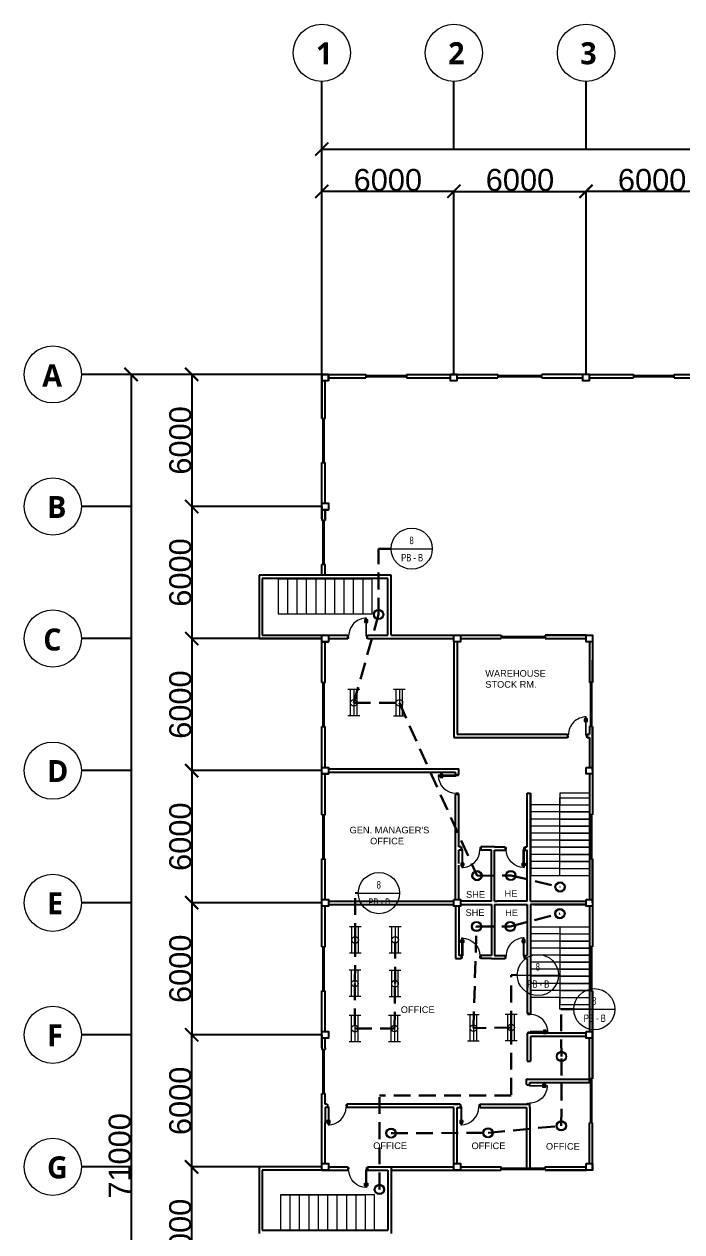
# Model space of a CAD drawing. Header units: millimetres. Extents: x 3339 to 2017737, y 4955 to 2748989.
# Drawn here: x 1288515 to 1318379, y 1398332 to 1453191 of the extents above; entities that cross this region are included whole.
import ezdxf

# ---------------------------------------------------------------- set-up
doc = ezdxf.new("R2010")
doc.units = ezdxf.units.MM
doc.header["$LTSCALE"] = 30
doc.linetypes.add('DASHEDX2', pattern=[38.1, 25.4, -12.7])
for name, color, linetype, lineweight in [('A-DETL-GENF', 92, 'Continuous', 13), ('A-DOOR', 31, 'Continuous', 13), ('A_Dimension', 3, 'Continuous', 5), ('LIGHTING', 3, 'Continuous', 5), ('P. LINES', 151, 'DASHEDX2', 30), ('S-GRID-IDEN', 1, 'Continuous', 13), ('STAIR', 1, 'Continuous', 5)]:
    doc.layers.add(name, color=color, linetype=linetype, lineweight=lineweight)
doc.layers.add('POSTE', color=50, linetype='Continuous')
doc.styles.add('Arial Narrow', font='ARIALN.TTF', dxfattribs={"height": 200})
doc.styles.add('Arial Narrow_1', font='ARIALN.TTF', dxfattribs={"height": 450})
doc.styles.get("Standard").update_dxf_attribs({"font": 'arial.ttf'})
doc.styles.add('style1', font='arial.ttf', dxfattribs={"height": 100})
doc.dimstyles.new('ISO-25', dxfattribs={"dimtxt": 1000, "dimasz": 600, "dimexe": 1.25, "dimexo": 0.625, "dimtad": 1, "dimtxsty": 'Standard', "dimblk": 'ARCHTICK', "dimcen": 2.5, "dimclrd": 4, "dimadec": 0, "dimazin": 0, "dimtfac": 1, "dimtmove": 0, "dimatfit": 3, "dimfxl": 1, "dimarcsym": 0})

# ---------------------------------------------------------------- blocks, each defined once
blk = doc.blocks.new('POSTE')
for p, q in [((300, 300), (0, 300)), ((300, 0), (300, 300)), ((300, 0), (300, 0))]:
    blk.add_line(p, q)
blk.add_lwpolyline([(300, 0), (0, 0), (0, 300)])
blk = doc.blocks.new('POSTE 1')
blk.add_blockref('POSTE', (0, -30))
blk = doc.blocks.new('Poste 2')
at = {"layer": 'POSTE'}
blk.add_lwpolyline([(-300, 0), (0, 0), (0, -300), (-300, -300)], close=True, dxfattribs=at)
blk = doc.blocks.new('Poste 3')
at = {"layer": 'POSTE'}
blk.add_lwpolyline([(0, 0), (300, 0), (300, -300), (0, -300)], close=True, dxfattribs=at)
blk = doc.blocks.new('POSTE bot left')
at = {"layer": 'POSTE'}
blk.add_lwpolyline([(0, 300), (300, 300), (300, 0), (0, 0)], close=True, dxfattribs=at)
blk = doc.blocks.new('D4')
at = {"layer": 'A-DETL-GENF'}
for p, q in [((-1072, -29), (-1072, -112)), ((-1052, -29), (-1072, -29)), ((-1060, -41), (-1072, -30)), ((-1072, -112), (-1060, -112)), ((-1059, -112), (-1072, -112)), ((-1072, -112), (-1072, -150)), ((-1072, -150), (-1059, -150)), ((-1060, -112), (-1060, -41)), ((-1060, -41), (-1052, -41)), ((-1059, -150), (-1059, -112)), ((-1059, -115), (-1059, -147)), ((-1027, -115), (-1059, -115)), ((-1059, -147), (-1027, -147)), ((-1052, -41), (-1052, -29)), ((-1021, -74), (-1027, -80)), ((-1027, -80), (-1027, -182)), ((-1027, -147), (-1027, -115)), ((-1027, -182), (-1021, -188)), ((-1021, -188), (-1021, -74)), ((-974, -80), (-981, -74)), ((-981, -74), (-981, -188)), ((-981, -188), (-974, -182)), ((-974, -182), (-974, -80)), ((-943, -115), (-974, -115)), ((-974, -115), (-974, -147)), ((-974, -147), (-943, -147)), ((-930, -29), (-949, -29)), ((-949, -29), (-949, -41)), ((-949, -41), (-941, -41)), ((-943, -112), (-943, -150)), ((-930, -112), (-943, -112)), ((-943, -147), (-943, -115)), ((-943, -150), (-930, -150)), ((-941, -41), (-930, -30)), ((-941, -41), (-941, -112)), ((-941, -112), (-930, -112)), ((-930, -112), (-930, -29)), ((-930, -150), (-930, -112))]:
    blk.add_line(p, q, dxfattribs=at)
at = {"layer": 'A-DOOR', "lineweight": 18}
for p, q in [((-1059, 683), (-1024, 683)), ((-1014, 683), (-1059, 683)), ((-1059, 683), (-1059, 583)), ((-1059, 583), (-1024, 583)), ((-1024, 583), (-1024, 626)), ((-1024, 626), (-1014, 626)), ((-981, 583), (-1021, 583)), ((-1021, 583), (-1021, -231)), ((-1014, 626), (-1014, 683)), ((-981, -231), (-981, 583)), ((-169, 683), (-214, 683)), ((-214, 683), (-214, 626)), ((-214, 626), (-204, 626)), ((-204, 683), (-169, 683)), ((-204, 626), (-204, 583)), ((-204, 583), (-169, 583)), ((-169, 583), (-169, 683)), ((-1021, -231), (-981, -231))]:
    blk.add_line(p, q, dxfattribs=at)
at = {"layer": 'A-DOOR'}
blk.add_arc((-1021, 583), 814, 270, 0, dxfattribs=at)
blk = doc.blocks.new('Pintuan')
at = {"layer": 'A-DOOR', "rotation": 270}
blk.add_blockref('D4', (-626, -1014), dxfattribs=at)
blk = doc.blocks.new('POSTE.COM')
at = {"layer": 'POSTE'}
blk.add_lwpolyline([(-300, 300), (0, 300), (0, 0), (-300, 0)], close=True, dxfattribs=at)
blk = doc.blocks.new('WW1')
at = {"layer": 'STAIR'}
for p, q in [((-3000, 0), (-3000, -8000)), ((0, 0), (-3000, 0)), ((0, -8000), (0, 0)), ((-3000, -1600), (-3000, -800)), ((-3000, -800), (0, -800)), ((0, -1600), (0, -800)), ((-3000, -2400), (-3000, -1600)), ((-3000, -1600), (0, -1600)), ((0, -2400), (0, -1600)), ((-3000, -3200), (-3000, -2400)), ((-3000, -2400), (0, -2400)), ((0, -3200), (0, -2400)), ((-3000, -4000), (-3000, -3200)), ((-3000, -3200), (0, -3200)), ((-3000, -4800), (-3000, -4000)), ((-3000, -4000), (0, -4000)), ((0, -4000), (0, -3200)), ((0, -4800), (0, -4000)), ((-3000, -5600), (-3000, -4800)), ((-3000, -4800), (0, -4800)), ((0, -5600), (0, -4800)), ((-3000, -6400), (-3000, -5600)), ((-3000, -5600), (0, -5600)), ((0, -6400), (0, -5600)), ((-3000, -7200), (-3000, -6400)), ((-3000, -6400), (0, -6400)), ((0, -7200), (0, -6400)), ((-3000, -8000), (-3000, -7200)), ((-3000, -7200), (0, -7200)), ((-3000, -8000), (0, -8000)), ((0, -8000), (0, -7200))]:
    blk.add_line(p, q, dxfattribs=at)
blk = doc.blocks.new('S2')
at = {"layer": 'STAIR'}
for p, q in [((0, 0), (-1250, 0)), ((-1250, 0), (-1250, -500)), ((0, -3500), (0, 0)), ((-2500, -500), (-2500, -3500)), ((-1250, -500), (-2500, -500)), ((-1250, -500), (-1250, -200)), ((-1250, -200), (0, -200)), ((-1250, -3500), (-1250, -500)), ((-1250, -800), (-1250, -500)), ((-1250, -500), (0, -500)), ((-1250, -800), (-2500, -800)), ((-1250, -1100), (-1250, -800)), ((-1250, -800), (0, -800)), ((0, -800), (-1250, -800)), ((-1250, -1100), (-2500, -1100)), ((-1250, -1400), (-2500, -1400)), ((-1250, -1400), (-1250, -1100)), ((-1250, -1100), (0, -1100)), ((0, -1100), (-1250, -1100)), ((-1250, -1700), (-1250, -1400)), ((-1250, -1400), (0, -1400)), ((0, -1400), (-1250, -1400)), ((-1250, -1700), (-2500, -1700)), ((-1250, -2000), (-2500, -2000)), ((-1250, -2000), (-1250, -1700)), ((-1250, -1700), (0, -1700)), ((0, -1700), (-1250, -1700)), ((-1250, -2300), (-1250, -2000)), ((-1250, -2000), (0, -2000)), ((0, -2000), (-1250, -2000)), ((-1250, -2300), (-2500, -2300)), ((-1250, -2600), (-1250, -2300)), ((-1250, -2300), (0, -2300)), ((0, -2300), (-1250, -2300)), ((-1250, -2600), (-2500, -2600)), ((-1250, -2900), (-2500, -2900)), ((-1250, -2900), (-1250, -2600)), ((-1250, -2600), (0, -2600)), ((0, -2600), (-1250, -2600)), ((-1250, -3200), (-1250, -2900)), ((-1250, -2900), (0, -2900)), ((0, -2900), (-1250, -2900)), ((-1250, -3200), (-2500, -3200)), ((-2500, -3500), (-1250, -3500)), ((-1250, -3500), (-1250, -3200)), ((-1250, -3200), (0, -3200)), ((-1250, -3500), (0, -3500))]:
    blk.add_line(p, q, dxfattribs=at)
blk = doc.blocks.new('_ArchTick')
at = {"color": 0, "linetype": 'ByBlock', "const_width": 0.15}
blk.add_lwpolyline([(-0.5, -0.5), (0.5, 0.5)], dxfattribs=at)
blk = doc.blocks.new('*D116')
at = {"color": 0, "lineweight": -2, "transparency": 16777216}
for p, q in [((1308029, 1437433), (1308029, 1445599)), ((1314029, 1437283), (1314029, 1445599))]:
    blk.add_line(p, q, dxfattribs=at)
at = {"color": 4, "lineweight": -2, "transparency": 16777216}
blk.add_line((1308029, 1445597), (1314029, 1445597), dxfattribs=at)
at = {"layer": 'Defpoints', "color": 0, "transparency": 16777216}
for p in [(1314029, 1445597), (1308029, 1437432), (1314029, 1437282)]:
    blk.add_point(p, dxfattribs=at)
at = {"color": 4, "lineweight": -2, "transparency": 16777216, "xscale": 600, "yscale": 600, "zscale": 600, "rotation": 180}
blk.add_blockref('_ArchTick', (1308029, 1445597), dxfattribs=at)
at = {"color": 4, "lineweight": -2, "transparency": 16777216, "xscale": 600, "yscale": 600, "zscale": 600}
blk.add_blockref('_ArchTick', (1314029, 1445597), dxfattribs=at)
at = {"color": 0, "transparency": 16777216, "insert": (1311029, 1446109), "char_height": 1000, "attachment_point": 5}
blk.add_mtext('6000', dxfattribs=at)
blk = doc.blocks.new('*D117')
at = {"color": 0, "lineweight": -2, "transparency": 16777216}
for p, q in [((1314029, 1437433), (1314029, 1445599)), ((1320029, 1437283), (1320029, 1445599))]:
    blk.add_line(p, q, dxfattribs=at)
at = {"color": 4, "lineweight": -2, "transparency": 16777216}
blk.add_line((1320029, 1445597), (1314029, 1445597), dxfattribs=at)
at = {"layer": 'Defpoints', "color": 0, "transparency": 16777216}
for p in [(1314029, 1445597), (1314029, 1437432), (1320029, 1437282)]:
    blk.add_point(p, dxfattribs=at)
at = {"color": 4, "lineweight": -2, "transparency": 16777216, "xscale": 600, "yscale": 600, "zscale": 600, "rotation": 180}
blk.add_blockref('_ArchTick', (1314029, 1445597), dxfattribs=at)
at = {"color": 4, "lineweight": -2, "transparency": 16777216, "xscale": 600, "yscale": 600, "zscale": 600}
blk.add_blockref('_ArchTick', (1320029, 1445597), dxfattribs=at)
at = {"color": 0, "transparency": 16777216, "insert": (1317029, 1446109), "char_height": 1000, "attachment_point": 5}
blk.add_mtext('6000', dxfattribs=at)
blk = doc.blocks.new('*D123')
at = {"color": 0, "lineweight": -2, "transparency": 16777216}
for p, q in [((1302029, 1437282), (1296120, 1437282)), ((1296122, 1431282), (1296122, 1431282))]:
    blk.add_line(p, q, dxfattribs=at)
at = {"color": 4, "lineweight": -2, "transparency": 16777216}
blk.add_line((1296121, 1437282), (1296121, 1431282), dxfattribs=at)
at = {"layer": 'Defpoints', "color": 0, "transparency": 16777216}
for p in [(1302029, 1437282), (1296121, 1431282), (1296121, 1431282)]:
    blk.add_point(p, dxfattribs=at)
at = {"color": 4, "lineweight": -2, "transparency": 16777216, "xscale": 600, "yscale": 600, "zscale": 600}
for p, rotation in [((1296121, 1437282), 90), ((1296121, 1431282), 270)]:
    blk.add_blockref('_ArchTick', p, dxfattribs=dict(at, rotation=rotation))
at = {"color": 0, "transparency": 16777216, "insert": (1295610, 1434282), "char_height": 1000, "attachment_point": 5, "rotation": 90}
blk.add_mtext('6000', dxfattribs=at)
blk = doc.blocks.new('*D124')
at = {"color": 0, "lineweight": -2, "transparency": 16777216}
for p, q in [((1302029, 1431282), (1296120, 1431282)), ((1302029, 1425282), (1296120, 1425282))]:
    blk.add_line(p, q, dxfattribs=at)
at = {"color": 4, "lineweight": -2, "transparency": 16777216}
blk.add_line((1296121, 1431282), (1296121, 1425282), dxfattribs=at)
at = {"layer": 'Defpoints', "color": 0, "transparency": 16777216}
for p in [(1302029, 1431282), (1296121, 1425282), (1302029, 1425282)]:
    blk.add_point(p, dxfattribs=at)
at = {"color": 4, "lineweight": -2, "transparency": 16777216, "xscale": 600, "yscale": 600, "zscale": 600}
for p, rotation in [((1296121, 1431282), 90), ((1296121, 1425282), 270)]:
    blk.add_blockref('_ArchTick', p, dxfattribs=dict(at, rotation=rotation))
at = {"color": 0, "transparency": 16777216, "insert": (1295610, 1428282), "char_height": 1000, "attachment_point": 5, "rotation": 90}
blk.add_mtext('6000', dxfattribs=at)
blk = doc.blocks.new('*D125')
at = {"color": 0, "lineweight": -2, "transparency": 16777216}
for p, q in [((1302029, 1425282), (1296120, 1425282)), ((1302029, 1419282), (1296120, 1419282))]:
    blk.add_line(p, q, dxfattribs=at)
at = {"color": 4, "lineweight": -2, "transparency": 16777216}
blk.add_line((1296121, 1425282), (1296121, 1419282), dxfattribs=at)
at = {"layer": 'Defpoints', "color": 0, "transparency": 16777216}
for p in [(1302029, 1425282), (1296121, 1419282), (1302029, 1419282)]:
    blk.add_point(p, dxfattribs=at)
at = {"color": 4, "lineweight": -2, "transparency": 16777216, "xscale": 600, "yscale": 600, "zscale": 600}
for p, rotation in [((1296121, 1425282), 90), ((1296121, 1419282), 270)]:
    blk.add_blockref('_ArchTick', p, dxfattribs=dict(at, rotation=rotation))
at = {"color": 0, "transparency": 16777216, "insert": (1295610, 1422282), "char_height": 1000, "attachment_point": 5, "rotation": 90}
blk.add_mtext('6000', dxfattribs=at)
blk = doc.blocks.new('*D126')
at = {"color": 0, "lineweight": -2, "transparency": 16777216}
for p, q in [((1302029, 1419282), (1296120, 1419282)), ((1302029, 1413282), (1296120, 1413282))]:
    blk.add_line(p, q, dxfattribs=at)
at = {"color": 4, "lineweight": -2, "transparency": 16777216}
blk.add_line((1296121, 1419282), (1296121, 1413282), dxfattribs=at)
at = {"layer": 'Defpoints', "color": 0, "transparency": 16777216}
for p in [(1302029, 1419282), (1296121, 1413282), (1302029, 1413282)]:
    blk.add_point(p, dxfattribs=at)
at = {"color": 4, "lineweight": -2, "transparency": 16777216, "xscale": 600, "yscale": 600, "zscale": 600}
for p, rotation in [((1296121, 1419282), 90), ((1296121, 1413282), 270)]:
    blk.add_blockref('_ArchTick', p, dxfattribs=dict(at, rotation=rotation))
at = {"color": 0, "transparency": 16777216, "insert": (1295610, 1416282), "char_height": 1000, "attachment_point": 5, "rotation": 90}
blk.add_mtext('6000', dxfattribs=at)
blk = doc.blocks.new('*D127')
at = {"color": 0, "lineweight": -2, "transparency": 16777216}
for p, q in [((1302029, 1413282), (1296120, 1413282)), ((1302029, 1407282), (1296120, 1407282))]:
    blk.add_line(p, q, dxfattribs=at)
at = {"color": 4, "lineweight": -2, "transparency": 16777216}
blk.add_line((1296121, 1413282), (1296121, 1407282), dxfattribs=at)
at = {"layer": 'Defpoints', "color": 0, "transparency": 16777216}
for p in [(1302029, 1413282), (1296121, 1407282), (1302029, 1407282)]:
    blk.add_point(p, dxfattribs=at)
at = {"color": 4, "lineweight": -2, "transparency": 16777216, "xscale": 600, "yscale": 600, "zscale": 600}
for p, rotation in [((1296121, 1413282), 90), ((1296121, 1407282), 270)]:
    blk.add_blockref('_ArchTick', p, dxfattribs=dict(at, rotation=rotation))
at = {"color": 0, "transparency": 16777216, "insert": (1295610, 1410282), "char_height": 1000, "attachment_point": 5, "rotation": 90}
blk.add_mtext('6000', dxfattribs=at)
blk = doc.blocks.new('*D128')
at = {"color": 0, "lineweight": -2, "transparency": 16777216}
for p, q in [((1302029, 1407282), (1296118, 1407282)), ((1302029, 1401282), (1296118, 1401282))]:
    blk.add_line(p, q, dxfattribs=at)
at = {"color": 4, "lineweight": -2, "transparency": 16777216}
blk.add_line((1296120, 1407282), (1296120, 1401282), dxfattribs=at)
at = {"layer": 'Defpoints', "color": 0, "transparency": 16777216}
for p in [(1302029, 1407282), (1296120, 1401282), (1302029, 1401282)]:
    blk.add_point(p, dxfattribs=at)
at = {"color": 4, "lineweight": -2, "transparency": 16777216, "xscale": 600, "yscale": 600, "zscale": 600}
for p, rotation in [((1296120, 1407282), 90), ((1296120, 1401282), 270)]:
    blk.add_blockref('_ArchTick', p, dxfattribs=dict(at, rotation=rotation))
at = {"color": 0, "transparency": 16777216, "insert": (1295608, 1404282), "char_height": 1000, "attachment_point": 5, "rotation": 90}
blk.add_mtext('6000', dxfattribs=at)
blk = doc.blocks.new('*D129')
at = {"color": 0, "lineweight": -2, "transparency": 16777216}
for p, q in [((1302029, 1401282), (1296117, 1401282)), ((1302029, 1395282), (1296117, 1395282))]:
    blk.add_line(p, q, dxfattribs=at)
at = {"color": 4, "lineweight": -2, "transparency": 16777216}
blk.add_line((1296118, 1401282), (1296118, 1395282), dxfattribs=at)
at = {"layer": 'Defpoints', "color": 0, "transparency": 16777216}
for p in [(1302029, 1401282), (1296118, 1395282), (1302029, 1395282)]:
    blk.add_point(p, dxfattribs=at)
at = {"color": 4, "lineweight": -2, "transparency": 16777216, "xscale": 600, "yscale": 600, "zscale": 600}
for p, rotation in [((1296118, 1401282), 90), ((1296118, 1395282), 270)]:
    blk.add_blockref('_ArchTick', p, dxfattribs=dict(at, rotation=rotation))
at = {"color": 0, "transparency": 16777216, "insert": (1295607, 1398282), "char_height": 1000, "attachment_point": 5, "rotation": 90}
blk.add_mtext('6000', dxfattribs=at)
blk = doc.blocks.new('*D111')
at = {"color": 0, "lineweight": -2, "transparency": 16777216}
for p, q in [((1302029, 1437282), (1293369, 1437282)), ((1302029, 1366282), (1293369, 1366282))]:
    blk.add_line(p, q, dxfattribs=at)
at = {"color": 4, "lineweight": -2, "transparency": 16777216}
blk.add_line((1293370, 1437282), (1293370, 1366282), dxfattribs=at)
at = {"layer": 'Defpoints', "color": 0, "transparency": 16777216}
for p in [(1302029, 1437282), (1293370, 1366282), (1302029, 1366282)]:
    blk.add_point(p, dxfattribs=at)
at = {"color": 4, "lineweight": -2, "transparency": 16777216, "xscale": 600, "yscale": 600, "zscale": 600}
for p, rotation in [((1293370, 1437282), 90), ((1293370, 1366282), 270)]:
    blk.add_blockref('_ArchTick', p, dxfattribs=dict(at, rotation=rotation))
at = {"color": 0, "transparency": 16777216, "insert": (1292859, 1401782), "char_height": 1000, "attachment_point": 5, "rotation": 90}
blk.add_mtext('71000', dxfattribs=at)
blk = doc.blocks.new('*D112')
at = {"color": 0, "lineweight": -2, "transparency": 16777216}
for p, q in [((1302029, 1437283), (1302029, 1447519)), ((1346029, 1437283), (1346029, 1447519))]:
    blk.add_line(p, q, dxfattribs=at)
at = {"color": 4, "lineweight": -2, "transparency": 16777216}
blk.add_line((1302029, 1447518), (1346029, 1447518), dxfattribs=at)
at = {"layer": 'Defpoints', "color": 0, "transparency": 16777216}
for p in [(1346029, 1447518), (1302029, 1437282), (1346029, 1437282)]:
    blk.add_point(p, dxfattribs=at)
at = {"color": 4, "lineweight": -2, "transparency": 16777216, "xscale": 600, "yscale": 600, "zscale": 600, "rotation": 180}
blk.add_blockref('_ArchTick', (1302029, 1447518), dxfattribs=at)
at = {"color": 4, "lineweight": -2, "transparency": 16777216, "xscale": 600, "yscale": 600, "zscale": 600}
blk.add_blockref('_ArchTick', (1346029, 1447518), dxfattribs=at)
at = {"color": 0, "transparency": 16777216, "insert": (1324029, 1448029), "char_height": 1000, "attachment_point": 5}
blk.add_mtext('44000', dxfattribs=at)
blk = doc.blocks.new('*D113')
at = {"color": 0, "lineweight": -2, "transparency": 16777216}
for p, q in [((1302029, 1437283), (1302029, 1445597)), ((1308029, 1437283), (1308029, 1445597))]:
    blk.add_line(p, q, dxfattribs=at)
at = {"color": 4, "lineweight": -2, "transparency": 16777216}
blk.add_line((1308029, 1445596), (1302029, 1445596), dxfattribs=at)
at = {"layer": 'Defpoints', "color": 0, "transparency": 16777216}
for p in [(1302029, 1445596), (1302029, 1437282), (1308029, 1437282)]:
    blk.add_point(p, dxfattribs=at)
at = {"color": 4, "lineweight": -2, "transparency": 16777216, "xscale": 600, "yscale": 600, "zscale": 600, "rotation": 180}
blk.add_blockref('_ArchTick', (1302029, 1445596), dxfattribs=at)
at = {"color": 4, "lineweight": -2, "transparency": 16777216, "xscale": 600, "yscale": 600, "zscale": 600}
blk.add_blockref('_ArchTick', (1308029, 1445596), dxfattribs=at)
at = {"color": 0, "transparency": 16777216, "insert": (1305029, 1446107), "char_height": 1000, "attachment_point": 5}
blk.add_mtext('6000', dxfattribs=at)
blk = doc.blocks.new('Grid - M_Grid Head - Circle-24584-A - GROUND FLOOR PLAN')
at = {"layer": 'S-GRID-IDEN'}
blk.add_circle((0, 0), 6.5, dxfattribs=at)
blk = doc.blocks.new('Letter sa bilog')
at = {"layer": 'S-GRID-IDEN', "xscale": 99.99999999999993, "yscale": 99.99999999999993, "zscale": 99.99999999999993}
blk.add_blockref('Grid - M_Grid Head - Circle-24584-A - GROUND FLOOR PLAN', (-650, 0), dxfattribs=at)
at = {"layer": 'S-GRID-IDEN', "insert": (-891, 223), "char_height": 500, "width": 424.89, "attachment_point": 1, "style": 'Arial Narrow_1'}
blk.add_mtext('{\\f@Malgun Gothic|b1|i0|c0|p34;A}', dxfattribs=at)
blk = doc.blocks.new('ff2f2f2f12ft2')
at = {"color": 3}
for p, q in [((6655775, 324489), (6655241, 324489)), ((6655358, 323289), (6655358, 324489)), ((6655508, 324489), (6655508, 323289)), ((6655658, 323289), (6655658, 324489)), ((6655775, 323289), (6655241, 323289))]:
    blk.add_line(p, q, dxfattribs=at)
blk.add_circle((6655508, 323889), 150, dxfattribs=at)
blk = doc.blocks.new('ILAW')
at = {"layer": 'A_Dimension', "color": 3, "linetype": 'Continuous'}
for radius in [232, 190]:
    blk.add_circle((0, 0), radius, dxfattribs=at)

msp = doc.modelspace()

# ---------------------------------------------------------------- linework, layer by layer
for p, q in [((1302029.31, 1447519.338), (1302029.31, 1450589.847)), ((1308029.31, 1447519.338), (1308029.31, 1450591.097)), ((1314029.31, 1447519.338), (1314029.31, 1450589.847)), ((1293370.021, 1437280.928), (1291118.419, 1437282.178)), ((1302029.31, 1437282.178), (1304029.31, 1437282.178)), ((1302029.31, 1435282.178), (1302029.31, 1437282.178)), ((1302029.31, 1437282.178), (1302029.31, 1435282.178)), ((1302029.31, 1436985.476), (1302029.31, 1436985.476)), ((1302179.31, 1435282.178), (1302179.31, 1436982.178)), ((1302329.31, 1437132.178), (1304029.31, 1437132.178)), ((1304029.31, 1437282.178), (1304029.31, 1437132.178)), ((1304029.31, 1437232.178), (1305879.31, 1437232.178)), ((1304029.31, 1437182.178), (1305879.31, 1437182.178)), ((1305879.31, 1437282.178), (1309879.31, 1437282.178)), ((1305879.31, 1437282.178), (1305879.31, 1437132.178)), ((1305879.31, 1437132.178), (1307879.31, 1437132.178)), ((1308179.31, 1437282.043), (1310029.31, 1437282.043)), ((1308179.31, 1437132.178), (1309879.31, 1437132.178)), ((1308179.31, 1437132.178), (1309879.31, 1437132.178)), ((1309879.31, 1437282.043), (1309879.31, 1437282.178)), ((1309879.31, 1437132.178), (1309879.31, 1437132.178)), ((1309879.31, 1437132.178), (1310029.31, 1437132.178)), ((1310029.31, 1437282.043), (1310029.31, 1437132.178)), ((1310029.31, 1437232.111), (1312029.31, 1437232.111)), ((1310029.31, 1437182.111), (1312029.31, 1437182.111)), ((1313879.31, 1437282.043), (1312029.31, 1437282.043)), ((1312029.31, 1437132.178), (1312029.31, 1437282.043)), ((1312029.31, 1437132.178), (1313879.959, 1437132.178)), ((1314179.31, 1437282.043), (1316179.31, 1437282.043)), ((1314179.31, 1437132.178), (1315879.959, 1437132.178)), ((1314179.959, 1437132.178), (1315879.959, 1437132.178)), ((1315879.959, 1437282.043), (1315879.959, 1437282.178)), ((1315879.959, 1437132.178), (1315879.959, 1437132.178)), ((1315879.959, 1437132.178), (1316179.31, 1437132.178)), ((1316179.31, 1437282.043), (1316179.31, 1437132.178)), ((1316179.31, 1437232.111), (1318029.31, 1437232.111)), ((1316179.31, 1437182.111), (1318029.31, 1437182.111)), ((1318029.31, 1437282.178), (1321879.959, 1437282.178)), ((1318029.31, 1437132.178), (1318029.31, 1437282.178)), ((1318029.31, 1437132.178), (1319879.31, 1437132.178)), ((1302029.31, 1435282.178), (1302179.31, 1435282.178)), ((1302079.31, 1435282.178), (1302079.31, 1433282.178)), ((1302129.31, 1435282.178), (1302129.31, 1433282.178)), ((1302029.31, 1430719.678), (1302029.31, 1433282.178)), ((1302029.31, 1431282.178), (1302029.31, 1433282.178)), ((1302029.31, 1433282.178), (1302179.31, 1433282.178)), ((1302179.31, 1431432.178), (1302179.31, 1433282.178)), ((1293368.771, 1431282.178), (1291119.669, 1431282.178)), ((1302029.31, 1431282.178), (1302029.31, 1430719.678)), ((1302179.31, 1430719.678), (1302179.31, 1431132.178)), ((1302179.31, 1431132.178), (1302179.31, 1430644.678)), ((1302029.31, 1430719.678), (1302029.31, 1430644.678)), ((1302179.31, 1430644.678), (1302029.31, 1430644.678)), ((1302079.31, 1430644.678), (1302079.31, 1428644.678)), ((1302079.31, 1430644.678), (1302079.31, 1428644.678)), ((1302129.31, 1430644.678), (1302129.31, 1428644.678)), ((1302129.31, 1430644.678), (1302129.31, 1428644.678)), ((1302029.31, 1428157.178), (1302029.31, 1428644.678)), ((1302179.31, 1428644.678), (1302029.31, 1428644.678)), ((1302179.31, 1428157.178), (1302179.31, 1428644.678)), ((1302179.31, 1428157.178), (1302179.31, 1428644.678)), ((1302179.31, 1428157.178), (1302179.31, 1428644.678)), ((1305179.31, 1428157.178), (1299179.31, 1428157.178)), ((1299179.31, 1428157.178), (1299179.31, 1425282.178)), ((1305029.31, 1428007.178), (1299329.31, 1428007.178)), ((1299329.31, 1428007.178), (1299329.31, 1425432.178)), ((1300042.749, 1428007.178), (1304315.871, 1428007.178)), ((1305029.31, 1425432.178), (1305029.31, 1428007.178)), ((1305179.31, 1425432.178), (1305179.31, 1428157.178)), ((1293368.771, 1425282.178), (1291118.419, 1425282.178)), ((1299179.31, 1425282.178), (1302029.31, 1425282.178)), ((1299329.31, 1425432.178), (1302029.31, 1425432.178)), ((1302029.31, 1423282.178), (1302029.31, 1425432.178)), ((1302029.31, 1425432.178), (1303211.81, 1425432.178)), ((1302329.31, 1425432.178), (1303211.81, 1425432.178)), ((1302329.31, 1425282.178), (1303211.81, 1425282.178)), ((1303211.81, 1425282.178), (1303211.81, 1425432.178)), ((1304101.81, 1425432.178), (1305029.31, 1425432.178)), ((1304101.81, 1425282.178), (1304101.81, 1425432.178)), ((1304101.81, 1425282.178), (1308029.31, 1425282.178)), ((1305179.31, 1425432.178), (1308029.31, 1425432.178)), ((1308329.31, 1425432.178), (1310179.31, 1425432.178)), ((1308329.31, 1425432.178), (1310179.31, 1425432.178)), ((1308329.31, 1425282.178), (1310179.31, 1425282.178)), ((1310179.31, 1425432.178), (1310179.31, 1425282.178)), ((1310179.31, 1425382.178), (1312179.31, 1425382.178)), ((1310179.31, 1425332.178), (1312179.31, 1425332.178)), ((1312179.31, 1425432.178), (1314029.31, 1425432.178)), ((1314029.31, 1425432.178), (1312179.31, 1425432.178)), ((1312179.31, 1425432.178), (1312179.31, 1425282.178)), ((1312179.31, 1425282.178), (1314029.31, 1425282.178)), ((1314329.31, 1425432.178), (1314329.31, 1423282.178)), ((1302179.31, 1423282.178), (1302179.31, 1425132.178)), ((1308029.31, 1425132.178), (1308029.31, 1420784.476)), ((1308179.31, 1425132.178), (1308179.31, 1420934.476)), ((1314179.31, 1425132.178), (1314179.31, 1423282.178)), ((1314329.31, 1425132.178), (1314329.31, 1423282.178)), ((1314329.31, 1425132.178), (1314329.31, 1423282.178)), ((1314329.31, 1423282.178), (1314329.31, 1424293.674)), ((1302029.31, 1423282.178), (1302179.31, 1423282.178)), ((1302079.31, 1423282.178), (1302079.31, 1421282.178)), ((1302079.31, 1423282.178), (1302079.31, 1421282.178)), ((1302129.31, 1423282.178), (1302129.31, 1421282.178)), ((1302129.31, 1423282.178), (1302129.31, 1421282.178)), ((1314329.31, 1423282.178), (1314179.31, 1423282.178)), ((1314229.31, 1423282.178), (1314229.31, 1421282.178)), ((1314279.31, 1423282.178), (1314279.31, 1421282.178)), ((1302029.31, 1417282.178), (1302029.31, 1421282.178)), ((1302029.31, 1421282.178), (1302179.31, 1421282.178)), ((1302179.31, 1419432.178), (1302179.31, 1421282.178)), ((1308179.31, 1420934.476), (1313189.31, 1420934.476)), ((1313189.31, 1420909.476), (1313189.31, 1420934.476)), ((1313189.31, 1420909.476), (1313189.31, 1420784.476)), ((1314079.31, 1420934.476), (1314179.31, 1420934.476)), ((1314079.31, 1420909.476), (1314079.31, 1420934.476)), ((1314079.31, 1420909.476), (1314079.31, 1420784.476)), ((1314179.31, 1421282.178), (1314179.31, 1420934.476)), ((1314329.31, 1421282.178), (1314179.31, 1421282.178)), ((1314329.31, 1421282.178), (1314329.31, 1417282.178)), ((1314329.31, 1419282.178), (1314329.31, 1421282.178)), ((1308029.31, 1420784.476), (1313189.31, 1420784.476)), ((1314079.31, 1420784.476), (1314179.31, 1420784.476)), ((1314179.31, 1420784.476), (1314179.31, 1419432.178)), ((1293368.771, 1419282.178), (1291118.419, 1419282.178)), ((1302329.31, 1419357.178), (1308179.31, 1419357.178)), ((1302329.31, 1419207.178), (1307347.34, 1419207.178)), ((1307347.34, 1419207.178), (1308104.31, 1419207.178)), ((1308104.31, 1419107.178), (1308104.31, 1419207.178)), ((1308179.31, 1419357.178), (1308254.31, 1419357.178)), ((1308257.81, 1419357.178), (1308254.31, 1419357.178)), ((1308257.81, 1419107.178), (1308257.81, 1419357.178)), ((1314329.31, 1419282.178), (1314329.31, 1417282.178)), ((1302179.31, 1417282.178), (1302179.31, 1419132.178)), ((1308132.81, 1419107.178), (1308104.31, 1419107.178)), ((1308104.31, 1419107.178), (1308252.031, 1419107.178)), ((1308257.81, 1419107.178), (1308252.031, 1419107.178)), ((1314179.31, 1419132.178), (1314179.31, 1413432.178)), ((1308104.31, 1413432.178), (1308104.31, 1418217.178)), ((1308132.81, 1418217.178), (1308104.31, 1418217.178)), ((1308132.81, 1418217.178), (1308254.31, 1418217.178)), ((1308254.31, 1415822.529), (1308254.31, 1418217.178)), ((1311354.31, 1416282.178), (1311354.31, 1418261.796)), ((1311354.31, 1418261.796), (1311504.31, 1418261.796)), ((1311504.31, 1418137.879), (1311504.31, 1418261.796)), ((1311504.31, 1418261.796), (1311504.31, 1414506.574)), ((1311504.31, 1416319.678), (1311504.31, 1418137.879)), ((1314179.31, 1418260.238), (1314179.31, 1417282.178)), ((1302029.31, 1417282.178), (1302179.31, 1417282.178)), ((1302079.31, 1417282.178), (1302079.31, 1415282.178)), ((1302079.31, 1417282.178), (1302079.31, 1415282.178)), ((1302129.31, 1417282.178), (1302129.31, 1415282.178)), ((1302129.31, 1417282.178), (1302129.31, 1415282.178)), ((1314329.31, 1417282.178), (1314179.31, 1417282.178)), ((1314229.31, 1417282.178), (1314229.31, 1415282.178)), ((1314279.31, 1417282.178), (1314279.31, 1415282.178)), ((1311354.31, 1415822.529), (1311354.31, 1416319.678)), ((1311504.31, 1413357.178), (1311504.31, 1416319.678)), ((1308354.31, 1415822.529), (1308254.31, 1415822.529)), ((1308254.31, 1415065.106), (1308254.31, 1415672.529)), ((1308354.31, 1415672.529), (1308254.31, 1415672.529)), ((1308354.31, 1415789.503), (1308354.31, 1415822.529)), ((1308354.31, 1415789.503), (1308354.31, 1415672.529)), ((1309729.31, 1415822.529), (1309244.31, 1415822.529)), ((1309244.31, 1415789.503), (1309244.31, 1415822.529)), ((1309244.31, 1415789.503), (1309244.31, 1415672.529)), ((1309729.31, 1415672.529), (1309244.31, 1415672.529)), ((1309879.31, 1415822.529), (1309729.31, 1415822.529)), ((1309729.31, 1413357.178), (1309729.31, 1415672.529)), ((1309879.31, 1415822.529), (1310363.599, 1415822.529)), ((1309879.31, 1413357.178), (1309879.31, 1415672.529)), ((1309879.31, 1415672.529), (1310363.599, 1415672.529)), ((1310363.599, 1415793.99), (1310363.599, 1415822.529)), ((1310363.599, 1415793.99), (1310363.599, 1415672.529)), ((1311253.599, 1415822.529), (1311354.31, 1415822.529)), ((1311253.599, 1415793.99), (1311253.599, 1415822.529)), ((1311253.599, 1415793.99), (1311253.599, 1415672.529)), ((1311253.599, 1415672.529), (1311354.31, 1415672.529)), ((1311354.31, 1413357.178), (1311354.31, 1415672.529)), ((1311504.31, 1415822.529), (1311506.521, 1415822.529)), ((1311504.31, 1415672.529), (1311506.521, 1415672.529)), ((1302029.31, 1413432.178), (1302029.31, 1415282.178)), ((1302029.31, 1415282.178), (1302179.31, 1415282.178)), ((1302179.31, 1413432.178), (1302179.31, 1415282.178)), ((1308254.31, 1413432.178), (1308254.31, 1414991.378)), ((1314179.31, 1415282.178), (1314179.31, 1414506.574)), ((1314329.31, 1415282.178), (1314179.31, 1415282.178)), ((1314329.31, 1415282.178), (1314329.31, 1411282.178)), ((1314329.31, 1413282.178), (1314329.31, 1415282.178)), ((1303686.823, 1413719.509), (1303547.58, 1413719.509)), ((1293368.771, 1413282.178), (1291117.169, 1413282.178)), ((1302029.31, 1411282.178), (1302029.31, 1413432.178)), ((1302329.31, 1413357.178), (1308029.31, 1413357.178)), ((1302329.31, 1413207.178), (1308029.31, 1413207.178)), ((1309729.31, 1413357.178), (1308329.31, 1413357.178)), ((1308329.31, 1413207.178), (1309729.31, 1413207.178)), ((1309729.31, 1413207.178), (1309729.31, 1410891.828)), ((1309879.31, 1413357.178), (1309982.642, 1413357.178)), ((1309879.31, 1413207.178), (1311354.31, 1413207.178)), ((1309879.31, 1413207.178), (1309879.31, 1410891.828)), ((1311354.31, 1413357.178), (1309982.642, 1413357.178)), ((1311354.31, 1413132.178), (1311354.31, 1413207.178)), ((1311354.31, 1413207.178), (1311354.31, 1410891.828)), ((1311504.31, 1413357.178), (1311635.973, 1413357.178)), ((1314029.31, 1413207.178), (1311504.31, 1413207.178)), ((1311504.31, 1413207.178), (1311504.31, 1408247.178)), ((1311635.973, 1413357.178), (1314029.31, 1413357.178)), ((1311635.973, 1413207.178), (1314029.31, 1413207.178)), ((1314329.31, 1413282.178), (1314329.31, 1411282.178)), ((1302179.31, 1411282.178), (1302179.31, 1413132.178)), ((1308104.31, 1413132.178), (1308104.31, 1410741.828)), ((1308254.31, 1413132.178), (1308254.31, 1410891.828)), ((1314179.31, 1413132.178), (1314179.31, 1407432.178)), ((1314179.31, 1412184.799), (1314179.31, 1411282.178)), ((1302029.31, 1411282.178), (1302179.31, 1411282.178)), ((1302079.31, 1411282.178), (1302079.31, 1409282.178)), ((1302079.31, 1411282.178), (1302079.31, 1409282.178)), ((1302129.31, 1411282.178), (1302129.31, 1409282.178)), ((1302129.31, 1411282.178), (1302129.31, 1409282.178)), ((1314329.31, 1411282.178), (1314179.31, 1411282.178)), ((1314229.31, 1411282.178), (1314229.31, 1409282.178)), ((1314279.31, 1411282.178), (1314279.31, 1409282.178)), ((1308104.31, 1410741.828), (1308254.31, 1410741.828)), ((1308355.039, 1410891.828), (1308254.31, 1410891.828)), ((1308254.31, 1410741.828), (1308355.002, 1410741.828)), ((1308355.033, 1410867.047), (1308355.002, 1410741.828)), ((1308355.033, 1410867.047), (1308355.039, 1410891.828)), ((1309245.033, 1410866.828), (1309245.039, 1410891.828)), ((1309245.033, 1410866.828), (1309245.033, 1410741.828)), ((1309729.31, 1410741.828), (1309245.033, 1410741.828)), ((1309729.31, 1410891.828), (1309245.039, 1410891.828)), ((1309729.31, 1410741.828), (1309879.31, 1410741.828)), ((1309879.31, 1410891.828), (1310363.599, 1410891.828)), ((1309879.31, 1410741.828), (1310363.599, 1410741.828)), ((1310363.599, 1410866.828), (1310363.599, 1410891.828)), ((1310363.599, 1410866.828), (1310363.599, 1410741.828)), ((1311253.599, 1410891.828), (1311354.31, 1410891.828)), ((1311253.599, 1410866.828), (1311253.599, 1410891.828)), ((1311253.599, 1410866.828), (1311253.599, 1410741.828)), ((1311253.599, 1410741.828), (1311354.31, 1410741.828)), ((1311354.31, 1410741.828), (1311354.31, 1408247.178)), ((1310908.606, 1409997.647), (1310630.664, 1409997.647)), ((1302029.31, 1406691.382), (1302029.31, 1409282.178)), ((1302029.31, 1409282.178), (1302179.31, 1409282.178)), ((1302179.31, 1407432.178), (1302179.31, 1409282.178)), ((1314179.31, 1409282.178), (1314179.31, 1408442.895)), ((1314329.31, 1409282.178), (1314179.31, 1409282.178)), ((1314329.31, 1409282.178), (1314329.31, 1407432.178)), ((1314329.31, 1407282.178), (1314329.31, 1409282.178)), ((1314329.31, 1407282.178), (1314329.31, 1409282.178)), ((1311435.973, 1408247.178), (1311354.31, 1408247.178)), ((1311354.31, 1408247.178), (1311504.31, 1408247.178)), ((1293368.771, 1407282.178), (1291115.919, 1407282.178)), ((1302029.31, 1407282.178), (1302029.31, 1406691.382)), ((1302029.31, 1407132.178), (1302029.31, 1406616.382)), ((1302179.31, 1406691.382), (1302179.31, 1407132.178)), ((1314029.31, 1407357.178), (1311354.31, 1407357.178)), ((1311354.31, 1407357.178), (1311354.31, 1406084.93)), ((1314029.31, 1407357.178), (1311485.973, 1407357.178)), ((1311504.31, 1407207.178), (1311504.31, 1406084.93)), ((1311635.973, 1407207.178), (1311504.31, 1407207.178)), ((1314029.31, 1407207.178), (1311635.973, 1407207.178)), ((1314179.31, 1405282.178), (1314179.31, 1407132.178)), ((1314329.31, 1405282.178), (1314329.31, 1407432.178)), ((1314329.31, 1407282.178), (1314329.31, 1405282.178)), ((1302029.31, 1406616.382), (1302179.31, 1406616.382)), ((1302079.31, 1406616.382), (1302079.31, 1404616.382)), ((1302079.31, 1406616.382), (1302079.31, 1404616.382)), ((1302079.31, 1406616.382), (1302079.31, 1404616.382)), ((1302079.31, 1406616.382), (1302079.31, 1404616.382)), ((1302129.31, 1406616.382), (1302129.31, 1404616.382)), ((1302129.31, 1406616.382), (1302129.31, 1404616.382)), ((1302129.31, 1406616.382), (1302129.31, 1404616.382)), ((1302129.31, 1406616.382), (1302129.31, 1404616.382)), ((1302179.31, 1406691.382), (1302179.31, 1406616.382)), ((1311354.31, 1406084.93), (1311504.31, 1406084.93)), ((1311329.31, 1405022.178), (1311329.31, 1405272.178)), ((1311354.31, 1405272.178), (1311329.31, 1405272.178)), ((1311354.31, 1405022.178), (1311329.31, 1405022.178)), ((1311329.31, 1405022.178), (1311354.31, 1405022.178)), ((1311354.31, 1405272.178), (1314179.31, 1405272.178)), ((1311454.31, 1405022.178), (1311479.31, 1405022.178)), ((1311479.31, 1405122.178), (1314179.31, 1405122.178)), ((1311479.31, 1405022.178), (1311479.31, 1405122.178)), ((1314329.31, 1405282.178), (1314179.31, 1405282.178)), ((1314179.31, 1405122.178), (1314179.31, 1405272.178)), ((1314229.31, 1405282.178), (1314229.31, 1403282.178)), ((1314279.31, 1405282.178), (1314279.31, 1403282.178)), ((1302029.31, 1401132.178), (1302029.31, 1404616.382)), ((1302029.31, 1404616.382), (1302179.31, 1404616.382)), ((1302179.31, 1404132.178), (1302179.31, 1404616.382)), ((1302279.31, 1404132.178), (1302179.31, 1404132.178)), ((1302179.31, 1403982.178), (1302179.31, 1403419.636)), ((1302279.31, 1403982.178), (1302179.31, 1403982.178)), ((1302279.31, 1404100.585), (1302279.31, 1404132.178)), ((1302279.31, 1404000.585), (1302279.31, 1403982.178)), ((1308029.31, 1404132.178), (1303169.31, 1404132.178)), ((1303169.31, 1404100.585), (1303169.31, 1404132.178)), ((1303169.31, 1404100.585), (1303169.31, 1403982.178)), ((1308029.31, 1403982.178), (1303169.31, 1403982.178)), ((1308179.31, 1404132.178), (1308029.31, 1404132.178)), ((1308029.31, 1404132.178), (1308209.61, 1404132.178)), ((1308309.61, 1404132.178), (1308029.31, 1404132.178)), ((1308029.31, 1401132.178), (1308029.31, 1403982.178)), ((1308179.31, 1401432.178), (1308179.31, 1403982.178)), ((1308179.31, 1403982.178), (1308209.61, 1403982.178)), ((1308209.61, 1403982.178), (1308309.61, 1403982.178)), ((1308309.61, 1404107.178), (1308309.61, 1404132.178)), ((1308309.61, 1404107.178), (1308309.61, 1403982.178)), ((1309199.61, 1404132.178), (1311329.31, 1404132.178)), ((1309199.61, 1404107.178), (1309199.61, 1404132.178)), ((1309199.61, 1404107.178), (1309199.61, 1403982.178)), ((1309199.61, 1403982.178), (1311329.31, 1403982.178)), ((1311329.31, 1404132.178), (1311479.31, 1404132.178)), ((1311329.31, 1403982.178), (1311329.31, 1401432.178)), ((1311479.31, 1403982.178), (1311479.31, 1404132.178)), ((1311479.31, 1403982.178), (1311479.31, 1401432.178)), ((1302179.31, 1403419.636), (1302179.31, 1403388.042)), ((1302179.31, 1403388.042), (1302179.31, 1403302.303)), ((1302179.31, 1401432.178), (1302179.31, 1403302.303)), ((1314179.31, 1401432.178), (1314179.31, 1403282.178)), ((1314329.31, 1403282.178), (1314179.31, 1403282.178)), ((1314329.31, 1401132.178), (1314329.31, 1403282.178)), ((1314329.31, 1401282.178), (1314329.31, 1403282.178)), ((1293368.771, 1401282.178), (1291114.669, 1401282.178)), ((1302029.31, 1401282.178), (1299179.31, 1401282.178)), ((1299179.31, 1401282.178), (1299179.31, 1401132.178)), ((1299179.31, 1401132.178), (1299179.31, 1398257.178)), ((1302329.31, 1401132.178), (1299329.31, 1401132.178)), ((1299329.31, 1401132.178), (1299329.31, 1398407.178)), ((1302029.31, 1401132.178), (1303211.81, 1401132.178)), ((1302329.31, 1401282.178), (1303211.81, 1401282.178)), ((1303211.81, 1401282.178), (1303211.81, 1401132.178)), ((1304101.81, 1401282.178), (1308029.31, 1401282.178)), ((1304101.81, 1401282.178), (1304101.81, 1401132.178)), ((1304101.81, 1401132.178), (1305029.31, 1401132.178)), ((1305029.31, 1401132.178), (1305029.31, 1398407.178)), ((1305179.31, 1401282.178), (1305179.31, 1401132.178)), ((1305179.31, 1401132.178), (1310179.31, 1401132.178)), ((1305179.31, 1401132.178), (1305179.31, 1398257.178)), ((1308179.31, 1401132.178), (1310179.31, 1401132.178)), ((1308329.31, 1401282.178), (1310179.31, 1401282.178)), ((1310179.31, 1401132.178), (1310179.31, 1401282.178)), ((1310179.31, 1401232.178), (1312179.31, 1401232.178)), ((1310179.31, 1401182.178), (1312179.31, 1401182.178)), ((1311329.31, 1401432.178), (1311329.31, 1401282.178)), ((1311329.31, 1401282.178), (1311329.31, 1401232.178)), ((1311479.31, 1401432.178), (1311479.31, 1401282.178)), ((1311479.31, 1401282.178), (1311479.31, 1401232.178)), ((1312179.31, 1401282.178), (1314029.31, 1401282.178)), ((1312179.31, 1401132.178), (1312179.31, 1401282.178)), ((1312179.31, 1401132.178), (1314029.31, 1401132.178)), ((1314179.31, 1401132.178), (1312179.31, 1401132.178)), ((1299329.31, 1398407.178), (1302029.31, 1398407.178)), ((1300153.679, 1398407.178), (1304426.801, 1398407.178)), ((1302029.31, 1398407.178), (1302179.31, 1398407.178)), ((1302179.31, 1398407.178), (1305029.31, 1398407.178))]:
    msp.add_line(p, q)
at = {"color": 4}
for p, q in [((1302029.31, 1447519.338), (1346029.31, 1447519.338)), ((1293368.771, 1437282.178), (1293368.771, 1366282.178))]:
    msp.add_line(p, q, dxfattribs=at)
at = {"layer": 'LIGHTING', "color": 2}
for p, q in [((1305179.31, 1429364.479), (1307049.226, 1429364.479)), ((1303686.823, 1413719.509), (1305556.739, 1413719.509)), ((1310908.606, 1409997.647), (1312778.522, 1409997.647)), ((1313471.123, 1408444.066), (1315341.039, 1408444.066))]:
    msp.add_line(p, q, dxfattribs=at)
for centre in [(1306114.268, 1429364.479), (1304621.781, 1413719.509), (1311843.564, 1409997.647), (1314406.081, 1408444.066)]:
    msp.add_circle(centre, 934.958, dxfattribs=at)
at = {"layer": 'P. LINES'}
for p, q in [((1304609.168, 1426374.675), (1304609.168, 1429364.479)), ((1305179.31, 1429364.479), (1304609.168, 1429364.479)), ((1304609.168, 1426374.675), (1303485.507, 1422364.986)), ((1303485.507, 1422364.986), (1305551.537, 1422360.95)), ((1305551.537, 1422361.243), (1309077.936, 1414509.802)), ((1309077.936, 1414509.802), (1310608.621, 1414517.725)), ((1310608.621, 1414517.725), (1312848.777, 1413997.952)), ((1303547.58, 1411590.851), (1303547.58, 1413719.509)), ((1310589.121, 1412203.468), (1312843.234, 1412786.776)), ((1308913.175, 1407586.923), (1309058.077, 1412203.468)), ((1309058.077, 1412203.468), (1310589.121, 1412203.468)), ((1303547.58, 1411590.851), (1303535.739, 1409618.995)), ((1305354.23, 1409605.639), (1305360.837, 1411592.629)), ((1310630.664, 1407610.924), (1310630.664, 1409997.647)), ((1303535.739, 1409618.995), (1303535.799, 1407562.474)), ((1305331.145, 1407565.009), (1305354.23, 1409605.639)), ((1312914.351, 1406301.081), (1312890.05, 1408442.895)), ((1313511.113, 1408442.895), (1312890.05, 1408442.895)), ((1303535.799, 1407562.474), (1305331.145, 1407565.009)), ((1310630.664, 1407610.924), (1308913.175, 1407586.923)), ((1310630.664, 1407610.924), (1310630.664, 1404522.334)), ((1312905.976, 1403152.227), (1312914.351, 1406301.081)), ((1304646.34, 1400261.178), (1304646.34, 1404522.334)), ((1310630.664, 1404522.334), (1304646.34, 1404522.334)), ((1305174.159, 1402812.388), (1309578.591, 1402828.734)), ((1309578.591, 1402828.734), (1312905.976, 1403152.227))]:
    msp.add_line(p, q, dxfattribs=at)
at = {"layer": 'POSTE'}
for p, q in [((1302329.31, 1437278.881), (1302329.31, 1436982.178)), ((1302029.31, 1431132.178), (1302329.31, 1431132.178)), ((1302329.31, 1425432.178), (1302329.31, 1425132.178)), ((1302029.31, 1425132.178), (1302329.31, 1425132.178)), ((1302029.31, 1419132.178), (1302329.31, 1419132.178)), ((1302029.31, 1413432.178), (1302329.31, 1413432.178)), ((1302329.31, 1413432.178), (1302329.31, 1413132.178)), ((1308029.31, 1413432.178), (1308329.31, 1413432.178)), ((1314029.31, 1413432.178), (1314329.31, 1413432.178))]:
    msp.add_line(p, q, dxfattribs=at)

# ---------------------------------------------------------------- block references
at = {"color": 4, "xscale": 600, "yscale": 600, "zscale": 600}
for p, rotation in [((1302029.31, 1447519.338), 180), ((1293368.771, 1437282.178), 90)]:
    msp.add_blockref('_ArchTick', p, dxfattribs=dict(at, rotation=rotation))
at = {"xscale": 2, "yscale": 2, "zscale": 2}
msp.add_blockref('Letter sa bilog', (1291118.419, 1437282.178), dxfattribs=at)
at = {"xscale": 0.5341402866077511, "yscale": 0.5341402866077511, "zscale": 0.5341402866077511, "rotation": 270}
for p in [(1304315.871, 1426404.758), (1304426.801, 1398407.178)]:
    msp.add_blockref('WW1', p, dxfattribs=at)
for name, p in [('ILAW', (1304609.168, 1426374.675)), ('Pintuan', (1308175.81, 1419062.178)), ('ILAW', (1309077.936, 1414509.802)), ('ILAW', (1310608.621, 1414517.725)), ('ILAW', (1312848.777, 1413997.952)), ('ILAW', (1312843.234, 1412786.776)), ('ILAW', (1309058.077, 1412203.468)), ('ILAW', (1310589.121, 1412203.468)), ('ILAW', (1312914.351, 1406301.081)), ('ILAW', (1312905.976, 1403152.227)), ('ILAW', (1305174.159, 1402812.388)), ('ILAW', (1309578.591, 1402828.734)), ('POSTE.COM', (1308329.31, 1401132.178)), ('ILAW', (1304646.34, 1400261.178))]:
    msp.add_blockref(name, p)
for p, rotation in [((1304056.81, 1425357.178), 270), ((1314034.31, 1420866.476), 270), ((1308399.31, 1415732.503), 90), ((1311208.599, 1410823.828), 270), ((1311442.973, 1407402.178), 180), ((1302324.31, 1404043.585), 90), ((1308354.61, 1404050.178), 90)]:
    msp.add_blockref('Pintuan', p, dxfattribs=dict(rotation=rotation))
at = {"xscale": -1}
for p, rotation in [((1311208.599, 1415736.99), 270), ((1308400.022, 1410824.036), 89.98592241297007), ((1304056.81, 1401200.178), 270)]:
    msp.add_blockref('Pintuan', p, dxfattribs=dict(at, rotation=rotation))
msp.add_blockref('Pintuan', (1311411.31, 1404977.178), dxfattribs=at)
at = {"layer": 'A_Dimension', "color": 1, "linetype": 'Continuous', "xscale": 0.9999800350566027, "yscale": 0.9999800350566027, "zscale": 0.9999800350566027}
for p in [(-5351889.688, 1098482.184), (-5349823.659, 1098478.148), (-5351827.615, 1087708.049), (-5350014.358, 1087709.827), (-5351839.456, 1085736.193), (-5350020.966, 1085722.837), (-5351839.396, 1083679.672), (-5350044.05, 1083682.207), (-5346462.02, 1083704.121), (-5344744.531, 1083728.122)]:
    msp.add_blockref('ff2f2f2f12ft2', p, dxfattribs=at)
at = {"layer": 'POSTE'}
for name, p in [('POSTE 1', (1302029.31, 1437012.178)), ('POSTE 1', (1302029.31, 1437012.178)), ('POSTE 1', (1302029.31, 1437012.178)), ('POSTE 1', (1302029.31, 1437012.178)), ('POSTE', (1307879.31, 1436982.043)), ('POSTE', (1313879.31, 1436982.043)), ('Poste 2', (1302329.31, 1431432.178)), ('Poste 2', (1302329.31, 1425432.178)), ('POSTE bot left', (1308029.31, 1425132.178)), ('POSTE bot left', (1314029.31, 1425132.178)), ('Poste 2', (1302329.31, 1419432.178)), ('POSTE bot left', (1314029.31, 1419132.178)), ('Poste 2', (1302329.31, 1413432.178)), ('Poste 3', (1308029.31, 1413432.178)), ('Poste 3', (1314029.31, 1413432.178)), ('Poste 2', (1302329.31, 1407432.178)), ('Poste 3', (1314029.31, 1407432.178)), ('Poste 2', (1302329.31, 1401432.178)), ('POSTE bot left', (1314029.31, 1401132.178))]:
    msp.add_blockref(name, p, dxfattribs=at)
at = {"layer": 'S-GRID-IDEN', "xscale": 199.9999999999999, "yscale": 199.9999999999999, "zscale": 199.9999999999999}
for p in [(1302029.31, 1451889.847), (1308029.31, 1451891.097), (1314029.31, 1451889.847), (1289819.669, 1431282.178), (1289818.419, 1425282.178), (1289818.419, 1419282.178), (1289817.169, 1413282.178), (1289815.919, 1407282.178), (1289814.669, 1401282.178)]:
    msp.add_blockref('Grid - M_Grid Head - Circle-24584-A - GROUND FLOOR PLAN', p, dxfattribs=at)
at = {"layer": 'STAIR', "xscale": 1.069115500155489, "yscale": 1.069115500155489, "zscale": 1.069115500155489}
msp.add_blockref('S2', (1314179.31, 1418260.238), dxfattribs=at)
at = {"layer": 'STAIR', "xscale": -1.069115500155489, "yscale": 1.069115500155489, "zscale": 1.069115500155489, "rotation": 180}
msp.add_blockref('S2', (1314179.31, 1408442.895), dxfattribs=at)

# ---------------------------------------------------------------- texts
at = {"attachment_point": 1, "style": 'style1'}
for s, width, heights, insert, char_height in [('WAREHOUSE\\PSTOCK RM.', 15279.91758, [0], (1309454.222, 1423850.23), 300), ("GEN. MANAGER'S      \\P        OFFICE", 4477.02994, [0], (1303293.17, 1416732.986), 300), ('SHE', 1026.54405, [103.411], (1308580.727, 1413807.736), 300), ('HE', 1026.54405, [103.411], (1310328.065, 1413852.394), 300), ('SHE', 1026.54405, [103.411], (1308557.809, 1412985.542), 300), ('HE', 1026.54405, [103.411], (1310356.637, 1412973.753), 300), ('{\\H3x;OFFICE}', 4436.95582, [0], (1305615.811, 1408574.753), 100), ('{\\H3x;OFFICE}', 4436.95582, [0], (1304363.822, 1402395.366), 100), ('{\\H3x;OFFICE}', 4436.95582, [0], (1308830.171, 1402391.085), 100), ('{\\H3x;OFFICE}', 4436.95582, [0], (1312209.114, 1402366.481), 100)]:
    msp.add_mtext_dynamic_manual_height_columns(s, width=width, gutter_width=500, heights=heights, dxfattribs=dict(at, insert=insert, char_height=char_height))
at = {"layer": 'LIGHTING', "color": 1, "style": 'Arial Narrow', "width": 0.9}
for s, height, p in [('8', 333.461, (1306012.868, 1429573.184)), ('PB - B', 333.4607, (1305635.668, 1428789.548)), ('8', 333.461, (1304520.381, 1413928.214)), ('PB - B', 333.4607, (1304143.181, 1413144.578)), ('8', 333.461, (1311742.165, 1410206.353)), ('PB - B', 333.4607, (1311364.964, 1409422.717)), ('8', 333.461, (1314304.682, 1408652.771)), ('PB - B', 333.4607, (1313927.481, 1407869.135))]:
    msp.add_text(s, height=height, dxfattribs=at).set_placement(p)
at = {"layer": 'S-GRID-IDEN', "char_height": 1000, "width": 849.78875, "attachment_point": 1, "style": 'Arial Narrow_1'}
for s, insert in [('{\\f@Malgun Gothic|b1|i0|c0|p34;1}', (1301767.511, 1452368.4)), ('{\\f@Malgun Gothic|b1|i0|c0|p34;2}', (1307767.511, 1452369.65)), ('{\\f@Malgun Gothic|b1|i0|c0|p34;3}', (1313767.511, 1452368.4)), ('{\\f@Malgun Gothic|b1|i0|c0|p34;B}', (1289557.87, 1431760.732)), ('{\\f@Malgun Gothic|b1|i0|c0|p34;C}', (1289378.466, 1425738.482)), ('{\\f@Malgun Gothic|b1|i0|c0|p34;D}', (1289556.62, 1419760.732)), ('{\\f@Malgun Gothic|b1|i0|c0|p34;E}', (1289555.37, 1413760.732)), ('{\\f@Malgun Gothic|b1|i0|c0|p34;F}', (1289554.12, 1407760.732)), ('{\\f@Malgun Gothic|b1|i0|c0|p34;G}', (1289552.87, 1401760.732))]:
    msp.add_mtext(s, dxfattribs=dict(at, insert=insert))

# ---------------------------------------------------------------- dimensions: what is measured, and where the dimension line sits
for base, p1, p2, picture, middle in [((1346029.31, 1447518.088), (1302029.31, 1437282.178), (1346029.31, 1437282.178), '*D112', (1324029.31, 1448029.286)), ((1302029.31, 1445596.097), (1308029.31, 1437282.043), (1302029.31, 1437282.043), '*D113', (1305029.31, 1446107.295)), ((1314029.31, 1445597.347), (1308029.31, 1437432.043), (1314029.31, 1437282.043), '*D116', (1311029.31, 1446108.545)), ((1314029.31, 1445597.347), (1320029.31, 1437282.178), (1314029.31, 1437432.178), '*D117', (1317029.31, 1446108.545))]:
    dim = msp.add_linear_dim(base=base, p1=p1, p2=p2, dimstyle='ISO-25')
    dim.commit()
    dim.dimension.update_dxf_attribs({"geometry": picture, "text_midpoint": middle})
dim = msp.add_linear_dim(base=(1293370.021, 1366282.178), p1=(1302029.31, 1437282.178), p2=(1302029.31, 1366282.178), angle=90, dimstyle='ISO-25')
dim.commit()
dim.dimension.update_dxf_attribs({"geometry": '*D111', "text_midpoint": (1293370.021, 1401782.178), "dimtype": 160})
for base, p1, p2, picture, middle in [((1296120.919, 1431282.178), (1302029.31, 1437282.178), (1296120.919, 1431282.178), '*D123', (1295609.721, 1434282.178)), ((1296120.919, 1425282.178), (1302029.31, 1431282.178), (1302029.31, 1425282.178), '*D124', (1295609.721, 1428282.178)), ((1296120.919, 1419282.178), (1302029.31, 1425282.178), (1302029.31, 1419282.178), '*D125', (1295609.721, 1422282.178)), ((1296120.919, 1413282.178), (1302029.31, 1419282.178), (1302029.31, 1413282.178), '*D126', (1295609.721, 1416282.178)), ((1296120.919, 1407282.178), (1302029.31, 1413282.178), (1302029.31, 1407282.178), '*D127', (1295609.721, 1410282.178)), ((1296119.669, 1401282.178), (1302029.31, 1407282.178), (1302029.31, 1401282.178), '*D128', (1295608.471, 1404282.178)), ((1296118.419, 1395282.178), (1302029.31, 1401282.178), (1302029.31, 1395282.178), '*D129', (1295607.221, 1398282.178))]:
    dim = msp.add_linear_dim(base=base, p1=p1, p2=p2, angle=90, dimstyle='ISO-25')
    dim.commit()
    dim.dimension.update_dxf_attribs({"geometry": picture, "text_midpoint": middle})

doc.saveas('drawing.dxf')
